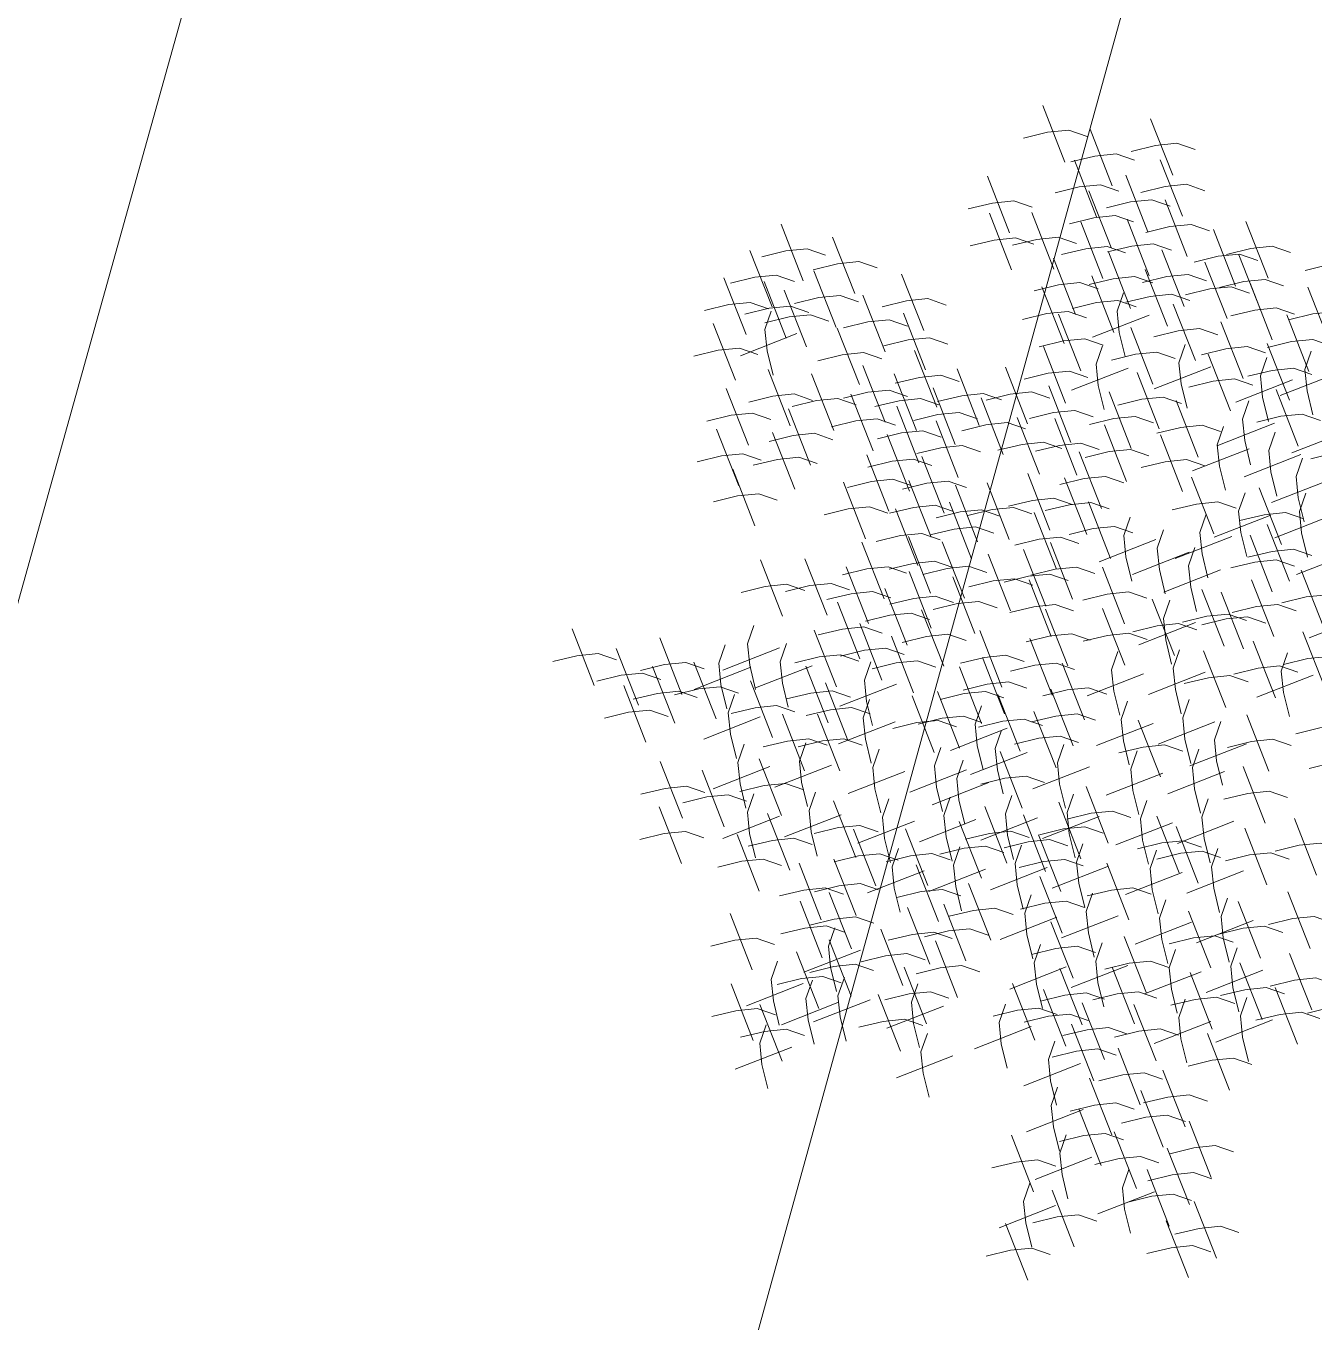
# Model space of a CAD drawing. Header units: millimetres. Extents: x 474016 to 477875, y 2288607 to 2292200.
# Drawn here: x 474486.57 to 474496.41, y 2289372.06 to 2289381.96 of the extents above; entities that cross this region are included whole.
import ezdxf

# ---------------------------------------------------------------- set-up
doc = ezdxf.new("R2010")
doc.units = ezdxf.units.MM
doc.header["$LTSCALE"] = 50
for name, color, linetype, lineweight in [('BANQUETA', 251, 'Continuous', 5), ('EXT', 3, 'Continuous', 5), ('JARDINES', 98, 'Continuous', 13)]:
    doc.layers.add(name, color=color, linetype=linetype, lineweight=lineweight)

# ---------------------------------------------------------------- blocks, each defined once
blk = doc.blocks.new('Plarbol-031')
for points in [[(-1.761525, 1.7539), (-1.539175, 1.6008)], [(-1.75135, 1.585575), (-1.677025, 1.6675), (-1.603975, 1.7285), (-1.52075, 1.750725)], [(-0.81625, 1.57985), (-0.74195, 1.6618), (-0.668875, 1.722775), (-0.585675, 1.745)], [(-1.6243, 1.62685), (-1.401975, 1.47375)], [(-1.614125, 1.458525), (-1.5398, 1.54045), (-1.46675, 1.60145), (-1.38355, 1.623675)], [(-1.15485, 1.61225), (-0.932525, 1.45915)], [(-1.9578, 1.5646), (-1.735475, 1.4115)], [(-1.94765, 1.39625), (-1.873325, 1.4782), (-1.800275, 1.5392), (-1.71705, 1.561425)], [(-1.144675, 1.4439), (-1.07035, 1.52585), (-0.9973, 1.586825), (-0.9141, 1.609075)], [(-2.19095, 1.5341), (-1.9686, 1.381025)], [(-2.180775, 1.365775), (-2.10645, 1.447725), (-2.0334, 1.5087), (-1.950175, 1.530925)], [(-1.255225, 1.50235), (-1.032875, 1.34925)], [(-1.24505, 1.334), (-1.170725, 1.41595), (-1.097675, 1.476925), (-1.01445, 1.499175)], [(-0.764175, 1.525225), (-0.541825, 1.372125)], [(-0.754, 1.356875), (-0.679675, 1.438825), (-0.606625, 1.4998), (-0.5234, 1.52205)], [(-1.7126, 1.48455), (-1.490275, 1.331475)], [(-1.702425, 1.316225), (-1.6281, 1.398175), (-1.55505, 1.45915), (-1.47185, 1.481375)], [(-1.506775, 1.49155), (-1.28445, 1.33845)], [(-1.496625, 1.3232), (-1.4223, 1.40515), (-1.349225, 1.466125), (-1.266025, 1.488375)], [(-1.098325, 1.4725), (-0.875975, 1.3194)], [(-1.08815, 1.30415), (-1.013825, 1.3861), (-0.940775, 1.447075), (-0.85755, 1.469325)], [(-1.93875, 1.41215), (-1.7164, 1.25905)], [(-1.928575, 1.2438), (-1.85425, 1.32575), (-1.7812, 1.386725), (-1.698, 1.408975)], [(-0.9865, 1.395625), (-0.764175, 1.242525)], [(-0.97635, 1.227275), (-0.902025, 1.309225), (-0.828975, 1.370225), (-0.74575, 1.39245)], [(-1.808525, 1.33465), (-1.586175, 1.18155)], [(-1.79835, 1.1663), (-1.724025, 1.24825), (-1.650975, 1.309225), (-1.567775, 1.331475)], [(-1.59825, 1.3251), (-1.375925, 1.172025)], [(-1.205675, 1.361325), (-0.983325, 1.208225)], [(-1.1955, 1.192975), (-1.121175, 1.274925), (-1.048125, 1.3359), (-0.9649, 1.35815)], [(-0.773075, 1.37085), (-0.550725, 1.21775)], [(-0.7629, 1.2025), (-0.688575, 1.28445), (-0.615525, 1.34545), (-0.5323, 1.367675)], [(-1.5881, 1.156775), (-1.513775, 1.238725), (-1.440725, 1.2997), (-1.3575, 1.321925)], [(-1.39435, 1.2997), (-1.172, 1.1466)], [(-1.384175, 1.13135), (-1.30985, 1.2133), (-1.2368, 1.2743), (-1.153575, 1.296525)], [(-0.596475, 1.057675), (-0.443375, 1.28)], [(-0.428125, 1.067825), (-0.510075, 1.14215), (-0.57105, 1.215225), (-0.5933, 1.298425)], [(-0.773075, 1.216475), (-0.550725, 1.0634)], [(-0.7629, 1.04815), (-0.688575, 1.1301), (-0.615525, 1.191075), (-0.5323, 1.2133)], [(-1.761525, 1.2006), (-1.539175, 1.0475)], [(-1.75135, 1.03225), (-1.677025, 1.1142), (-1.603975, 1.1752), (-1.52075, 1.197425)], [(-1.58555, 1.158675), (-1.363225, 1.005575)], [(-1.575375, 0.990325), (-1.50105, 1.072275), (-1.428, 1.133275), (-1.3448, 1.1555)], [(-1.4064, 1.18535), (-1.184075, 1.03225)], [(-1.39625, 1.017025), (-1.321925, 1.09895), (-1.248875, 1.15995), (-1.16565, 1.182175)], [(-0.9973, 1.1809), (-0.774975, 1.027825)], [(-0.98715, 1.012575), (-0.912825, 1.094525), (-0.839775, 1.1555), (-0.75655, 1.177725)], [(-0.574875, 0.93315), (-0.656825, 1.007475), (-0.7178, 1.08055), (-0.740025, 1.16375)], [(-2.21825, 1.13645), (-1.995925, 0.98335)], [(-2.2081, 0.9681), (-2.133775, 1.05005), (-2.060725, 1.111025), (-1.9775, 1.133275)], [(-1.9648, 1.11295), (-1.74245, 0.95985)], [(-1.954625, 0.9446), (-1.8803, 1.02655), (-1.80725, 1.087525), (-1.724025, 1.10975)], [(-1.21775, 1.128175), (-0.9954, 0.9751)], [(-1.207575, 0.95985), (-1.13325, 1.0418), (-1.0602, 1.102775), (-0.976975, 1.125)], [(-0.7432, 0.923), (-0.590125, 1.145325)], [(-0.4116, 0.87535), (-0.258525, 1.0977)], [(-1.263475, 0.81565), (-1.345425, 0.889975), (-1.4064, 0.963025), (-1.42865, 1.046225)], [(-0.62695, 1.06975), (-0.404625, 0.91665)], [(-0.6168, 0.9014), (-0.542475, 0.98335), (-0.469425, 1.044325), (-0.3862, 1.066575)], [(-0.326475, 0.900775), (-0.25215, 0.9827), (-0.179125, 1.0437), (-0.095925, 1.065925)], [(-2.11915, 1.00495), (-1.896825, 0.85185)], [(-2.109, 0.8366), (-2.034675, 0.91855), (-1.961625, 0.979525), (-1.8784, 1.001775)], [(-1.772325, 0.999875), (-1.549975, 0.846775)], [(-1.76215, 0.831525), (-1.687825, 0.913475), (-1.614775, 0.97445), (-1.53155, 0.996675)], [(-1.58745, 1.029725), (-1.365125, 0.876625)], [(-1.5773, 0.861375), (-1.502975, 0.943325), (-1.429925, 1.0043), (-1.3467, 1.02655)], [(-1.431825, 0.805475), (-1.278725, 1.027825)], [(-1.076075, 0.769275), (-0.922975, 0.9916)], [(-0.90775, 0.779425), (-0.989675, 0.85375), (-1.050675, 0.9268), (-1.0729, 1.010025)], [(-0.96365, 1.03035), (-0.7413, 0.87725)], [(-0.953475, 0.862025), (-0.87915, 0.94395), (-0.8061, 1.00495), (-0.722875, 1.027175)], [(-1.315575, 0.93635), (-1.093225, 0.78325)], [(-1.3054, 0.768), (-1.231075, 0.84995), (-1.158025, 0.910925), (-1.0748, 0.93315)], [(-0.701275, 0.719075), (-0.548175, 0.941425)], [(-0.53295, 0.72925), (-0.6149, 0.803575), (-0.675875, 0.876625), (-0.6981, 0.95985)], [(-1.7431, 0.8652), (-1.52075, 0.7121)], [(-0.527225, 0.669525), (-0.374125, 0.891875)], [(-0.358875, 0.6797), (-0.440825, 0.754025), (-0.501825, 0.827075), (-0.52405, 0.9103)], [(-0.36205, 0.642225), (-0.209, 0.86455)], [(-0.19375, 0.652375), (-0.275675, 0.7267), (-0.33665, 0.79975), (-0.358875, 0.882975)], [(-1.732925, 0.69685), (-1.6586, 0.7788), (-1.58555, 0.839775), (-1.502325, 0.862025)], [(-1.6135, 0.8061), (-1.391175, 0.653025)], [(-1.603325, 0.637775), (-1.529025, 0.719725), (-1.45595, 0.7807), (-1.37275, 0.802925)], [(-1.3772, 0.558375), (-1.2241, 0.7807)], [(-1.20885, 0.568525), (-1.2908, 0.64285), (-1.351775, 0.7159), (-1.374, 0.799125)], [(-1.18025, 0.78705), (-0.957925, 0.63395)], [(-1.1701, 0.618725), (-1.095775, 0.70065), (-1.022725, 0.76165), (-0.9395, 0.783875)], [(-0.966825, 0.780075), (-0.744475, 0.626975)], [(-0.95665, 0.611725), (-0.882325, 0.693675), (-0.809275, 0.75465), (-0.72605, 0.7769)], [(-0.73115, 0.5628), (-0.57805, 0.78515)], [(-0.5628, 0.572975), (-0.64475, 0.6473), (-0.705725, 0.72035), (-0.727975, 0.803575)], [(-0.094, 0.53105), (-0.17595, 0.605375), (-0.23695, 0.678425), (-0.25915, 0.76165)], [(-0.262325, 0.520875), (-0.10925, 0.743225)], [(-1.58935, 0.6492), (-1.367025, 0.4961)], [(-1.5792, 0.480875), (-1.504875, 0.5628), (-1.431825, 0.6238), (-1.3486, 0.646025)], [(-1.235525, 0.646025), (-1.0132, 0.492925)], [(-1.225375, 0.4777), (-1.15105, 0.559625), (-1.077975, 0.620625), (-0.994775, 0.64285)], [(-0.444, 0.665725), (-0.2217, 0.512625)], [(-0.43385, 0.497375), (-0.359525, 0.579325), (-0.286475, 0.6403), (-0.203275, 0.66255)], [(-0.091475, 0.439575), (0.061625, 0.6619)], [(-0.938875, 0.6149), (-0.716525, 0.4618)], [(-0.9287, 0.44655), (-0.854375, 0.5285), (-0.781325, 0.5895), (-0.6981, 0.611725)], [(-0.4872, 0.3716), (-0.3341, 0.59395)], [(-0.31885, 0.381775), (-0.4008, 0.4561), (-0.4618, 0.52915), (-0.484025, 0.61235)], [(-2.6369, 0.527875), (-2.41455, 0.374775)], [(-2.626725, 0.359525), (-2.5524, 0.441475), (-2.47935, 0.502475), (-2.396125, 0.5247)], [(-2.290675, 0.56345), (-2.06835, 0.41035)], [(-2.280525, 0.3951), (-2.2062, 0.47705), (-2.133125, 0.538025), (-2.049925, 0.560275)], [(-0.719075, 0.536775), (-0.496725, 0.383675)], [(-0.7089, 0.368425), (-0.634575, 0.450375), (-0.561525, 0.51135), (-0.4783, 0.5336)], [(-0.3233, 0.55075), (-0.101, 0.39765)], [(-0.31315, 0.3824), (-0.23885, 0.46435), (-0.1658, 0.525325), (-0.082575, 0.547575)], [(-1.677025, 0.478325), (-1.4547, 0.325225)], [(-1.66685, 0.309975), (-1.59255, 0.391925), (-1.519475, 0.452925), (-1.436275, 0.47515)], [(-1.47185, 0.5177), (-1.2495, 0.364625)], [(-1.461675, 0.349375), (-1.38735, 0.431325), (-1.3143, 0.4923), (-1.231075, 0.514525)], [(-1.1701, 0.512625), (-0.94775, 0.359525)], [(-1.159925, 0.344275), (-1.0856, 0.426225), (-1.01255, 0.487225), (-0.929325, 0.50945)], [(-0.359525, 0.4688), (-0.1372, 0.3157)], [(-0.34935, 0.30045), (-0.275025, 0.3824), (-0.202, 0.443375), (-0.118775, 0.465625)], [(-0.084475, 0.467525), (0.13785, 0.314425)], [(-0.074325, 0.299175), (0, 0.381125), (0.073075, 0.442125), (0.156275, 0.46435)], [(-2.85795, 0.4472), (-2.635625, 0.2941)], [(-2.8478, 0.27885), (-2.773475, 0.3608), (-2.700425, 0.421775), (-2.6172, 0.444025)], [(-2.187125, 0.4237), (-1.9648, 0.2706)], [(-2.176975, 0.25535), (-2.10265, 0.3373), (-2.0296, 0.398275), (-1.946375, 0.420525)], [(-1.3683, 0.41225), (-1.14595, 0.25915)], [(-1.358125, 0.243925), (-1.2838, 0.325875), (-1.21075, 0.38685), (-1.127525, 0.409075)], [(-0.576775, 0.1969), (-0.423675, 0.41925)], [(-0.408425, 0.207075), (-0.490375, 0.2814), (-0.551375, 0.35445), (-0.5736, 0.437675)], [(0.11245, 0.237575), (0.26555, 0.4599)], [(-2.62165, 0.357), (-2.3993, 0.2039)], [(-2.611475, 0.18865), (-2.53715, 0.2706), (-2.4641, 0.331575), (-2.380875, 0.353825)], [(-2.38025, 0.3894), (-2.1579, 0.2363)], [(-2.370075, 0.22105), (-2.29575, 0.303), (-2.2227, 0.363975), (-2.1395, 0.3862)], [(-1.851075, 0.3519), (-1.62875, 0.198825)], [(-1.840925, 0.183575), (-1.7666, 0.265525), (-1.69355, 0.3265), (-1.610325, 0.348725)], [(-1.1955, 0.35065), (-0.973175, 0.19755)], [(-1.18535, 0.1823), (-1.111025, 0.26425), (-1.037975, 0.325225), (-0.95475, 0.34745)], [(-2.0531, 0.3138), (-1.83075, 0.1607)], [(-2.042925, 0.14545), (-1.9686, 0.2274), (-1.89555, 0.288375), (-1.812325, 0.310625)], [(-1.690375, 0.3049), (-1.468025, 0.1518)], [(-1.6802, 0.13655), (-1.605875, 0.2185), (-1.532825, 0.2795), (-1.4496, 0.301725)], [(-1.508675, 0.322675), (-1.28635, 0.1696)], [(-1.498525, 0.15435), (-1.4242, 0.2363), (-1.35115, 0.297275), (-1.267925, 0.3195)], [(-0.2433, 0.3087), (-0.02095, 0.155625)], [(-0.233125, 0.140375), (-0.1588, 0.222325), (-0.08575, 0.2833), (-0.002525, 0.305525)], [(-2.9075, 0.273125), (-2.685175, 0.12005)], [(-2.89735, 0.1048), (-2.823025, 0.18675), (-2.749975, 0.247725), (-2.66675, 0.26995)], [(-0.680325, 0.00635), (-0.762275, 0.08065), (-0.82325, 0.1537), (-0.845475, 0.236925)], [(-0.6943, 0.0324), (-0.5412, 0.254725)], [(-0.52595, 0.042575), (-0.6079, 0.116875), (-0.668875, 0.189925), (-0.691125, 0.273125)], [(-0.535475, 0.04575), (-0.382375, 0.26805)], [(-0.36715, 0.0559), (-0.4491, 0.1302), (-0.510075, 0.20325), (-0.5323, 0.286475)], [(0.074325, 0.245175), (0.296675, 0.0921)], [(0.0845, 0.07685), (0.158825, 0.1588), (0.231875, 0.219775), (0.3151, 0.242)], [(-2.777925, 0.194375), (-2.555575, 0.0413)], [(-2.76775, 0.02605), (-2.693425, 0.107975), (-2.620375, 0.16895), (-2.53715, 0.1912)], [(-2.682625, 0.21215), (-2.4603, 0.05905)], [(-2.672475, 0.043825), (-2.59815, 0.12575), (-2.525075, 0.18675), (-2.441875, 0.208975)], [(-2.3936, 0.204525), (-2.17125, 0.05145)], [(-2.383425, 0.036225), (-2.3091, 0.118125), (-2.23605, 0.179125), (-2.152825, 0.20135)], [(-2.0696, 0.177225), (-1.847275, 0.02415)], [(-2.05945, 0.0089), (-1.985125, 0.090825), (-1.912075, 0.1518), (-1.82885, 0.17405)], [(-1.892375, 0.22295), (-1.67005, 0.06985)], [(-1.8822, 0.054625), (-1.8079, 0.13655), (-1.734825, 0.19755), (-1.651625, 0.219775)], [(-1.1847, 0.2185), (-0.962375, 0.0654)], [(-1.17455, 0.0502), (-1.100225, 0.1321), (-1.027175, 0.1931), (-0.94395, 0.215325)], [(-1.037325, 0.189925), (-0.815, 0.03685)], [(-1.027175, 0.0216), (-0.95285, 0.103525), (-0.879775, 0.1645), (-0.796575, 0.18675)], [(-0.84865, -0.0038), (-0.695575, 0.2185)], [(-0.324575, 0.188025), (-0.102275, 0.03495)], [(-0.314425, 0.0197), (-0.240125, 0.101625), (-0.16705, 0.1626), (-0.08385, 0.18485)], [(-2.2062, 0.13085), (-1.98385, -0.022225)], [(-2.196025, -0.037475), (-2.1217, 0.044475), (-2.04865, 0.105425), (-1.965425, 0.127675)], [(-1.330825, 0.1429), (-1.108475, -0.01015)], [(-1.32065, -0.0254), (-1.246325, 0.05655), (-1.173275, 0.1175), (-1.09005, 0.139725)], [(-0.402075, 0.1499), (-0.179775, -0.003175)], [(-0.391925, -0.018425), (-0.3176, 0.0635), (-0.24455, 0.1245), (-0.16135, 0.146725)], [(0.235675, -0.100375), (0.15375, -0.02605), (0.09275, 0.047025), (0.070525, 0.1302)], [(-2.934825, 0.107975), (-2.712475, -0.0451)], [(-2.92465, -0.06035), (-2.850325, 0.0216), (-2.777275, 0.08255), (-2.69405, 0.1048)], [(-2.680725, -0.13785), (-2.527625, 0.084475)], [(-2.512375, -0.127675), (-2.594325, -0.05335), (-2.6553, 0.0197), (-2.67755, 0.1029)], [(-1.98005, 0.0654), (-1.7577, -0.08765)], [(-1.969875, -0.1029), (-1.89555, -0.02095), (-1.8225, 0.040025), (-1.739275, 0.062225)], [(-1.799, 0.1086), (-1.57665, -0.044475)], [(-1.788825, -0.0597), (-1.7145, 0.02225), (-1.64145, 0.0832), (-1.558225, 0.105425)], [(-0.084475, 0.086375), (0.13785, -0.0667)], [(-0.074325, -0.08195), (0, 0), (0.073075, 0.060975), (0.156275, 0.0832)], [(0.06735, -0.110525), (0.22045, 0.111775)], [(-1.457225, 0.008275), (-1.2349, -0.144825)], [(-1.447075, -0.160075), (-1.37275, -0.078125), (-1.2997, -0.01715), (-1.216475, 0.005075)], [(-1.210125, 0.015875), (-0.987775, -0.1372)], [(-1.19995, -0.15245), (-1.125625, -0.0705), (-1.052575, -0.009525), (-0.96935, 0.0127)], [(-0.4961, -0.210275), (-0.343, 0.012075)], [(-0.32775, -0.2001), (-0.4097, -0.125775), (-0.470675, -0.052725), (-0.492925, 0.0305)], [(0.30175, -0.148), (0.376075, -0.06605), (0.449125, -0.005075), (0.53235, 0.01715)], [(-2.3739, -0.02795), (-2.15155, -0.18105)], [(-2.363725, -0.196275), (-2.2894, -0.11435), (-2.21635, -0.05335), (-2.133125, -0.031125)], [(-2.17825, -0.00445), (-1.9559, -0.157525)], [(-2.168075, -0.172775), (-2.09375, -0.090825), (-2.0207, -0.02985), (-1.937475, -0.007625)], [(-1.762775, -0.057175), (-1.54045, -0.210275)], [(-1.076075, -0.054625), (-0.85375, -0.207725)], [(-0.82325, -0.0165), (-0.600925, -0.1696)], [(-0.813075, -0.18485), (-0.73875, -0.1029), (-0.6657, -0.041925), (-0.5825, -0.0197)], [(-0.5609, -0.0089), (-0.33855, -0.161975)], [(-0.550725, -0.177225), (-0.4764, -0.095275), (-0.40335, -0.0343), (-0.320125, -0.012075)], [(-2.8605, -0.087025), (-2.63815, -0.240125)], [(-2.850325, -0.255375), (-2.776, -0.173425), (-2.70295, -0.112425), (-2.619725, -0.0902)], [(-1.944475, -0.062875), (-1.722125, -0.215975)], [(-1.9343, -0.231225), (-1.859975, -0.149275), (-1.786925, -0.0883), (-1.7037, -0.06605)], [(-1.752625, -0.2255), (-1.6783, -0.14355), (-1.60525, -0.082575), (-1.522025, -0.06035)], [(-1.567775, -0.0794), (-1.345425, -0.2325)], [(-1.5576, -0.24775), (-1.483275, -0.1658), (-1.410225, -0.1048), (-1.327, -0.082575)], [(-1.065925, -0.222975), (-0.9916, -0.141025), (-0.91855, -0.080025), (-0.835325, -0.0578)], [(-0.2433, -0.072425), (-0.02095, -0.2255)], [(-0.233125, -0.24075), (-0.1588, -0.1588), (-0.08575, -0.097825), (-0.002525, -0.0756)], [(0.4377, -0.2414), (0.512025, -0.15945), (0.585075, -0.09845), (0.6683, -0.076225)], [(-2.544775, -0.119425), (-2.32245, -0.272525)], [(-2.534625, -0.287775), (-2.4603, -0.205825), (-2.387225, -0.144825), (-2.304025, -0.1226)], [(-1.547425, -0.157525), (-1.3251, -0.310625)], [(-1.537275, -0.325875), (-1.46295, -0.243925), (-1.3899, -0.18295), (-1.306675, -0.160725)], [(-1.1574, -0.14675), (-0.93505, -0.299825)], [(-1.147225, -0.315075), (-1.0729, -0.233125), (-0.99985, -0.17215), (-0.916625, -0.149925)], [(-0.7197, -0.1677), (-0.497375, -0.3208)], [(-0.70955, -0.33605), (-0.635225, -0.2541), (-0.56215, -0.1931), (-0.47895, -0.170875)], [(-0.337275, -0.369075), (-0.184225, -0.14675)], [(-0.168975, -0.3589), (-0.2509, -0.284575), (-0.311875, -0.211525), (-0.3341, -0.128325)], [(-2.372, -0.21345), (-2.14965, -0.366525)], [(-2.361825, -0.381775), (-2.2875, -0.299825), (-2.21445, -0.23885), (-2.131225, -0.216625)], [(-1.969875, -0.188025), (-1.74755, -0.341125)], [(-1.9597, -0.356375), (-1.8854, -0.274425), (-1.812325, -0.21345), (-1.729125, -0.1912)], [(-1.750075, -0.1785), (-1.52775, -0.3316)], [(-1.739925, -0.34685), (-1.6656, -0.2649), (-1.59255, -0.2039), (-1.509325, -0.181675)], [(0.074325, -0.199475), (0.296675, -0.35255)], [(0.0845, -0.3678), (0.158825, -0.28585), (0.231875, -0.224875), (0.3151, -0.20265)], [(-1.27555, -0.25155), (-1.0532, -0.40465)], [(-1.265375, -0.4199), (-1.19105, -0.33795), (-1.118, -0.276975), (-1.0348, -0.254725)], [(-1.061475, -0.2452), (-0.839125, -0.3983)], [(-1.0513, -0.41355), (-0.976975, -0.3316), (-0.903925, -0.2706), (-0.8207, -0.248375)], [(-0.391275, -0.517725), (-0.473225, -0.4434), (-0.5342, -0.37035), (-0.55645, -0.287125)], [(-0.01015, -0.517725), (-0.0921, -0.4434), (-0.153075, -0.37035), (-0.175325, -0.287125)], [(-2.650875, -0.293475), (-2.428525, -0.446575)], [(-2.6407, -0.461825), (-2.566375, -0.379875), (-2.493325, -0.3189), (-2.4101, -0.29665)], [(-2.370725, -0.3405), (-2.148375, -0.493575)], [(-2.36055, -0.508825), (-2.286225, -0.426875), (-2.213175, -0.3659), (-2.12995, -0.343675)], [(-1.729125, -0.315075), (-1.506775, -0.468175)], [(-1.71895, -0.483425), (-1.644625, -0.401475), (-1.571575, -0.3405), (-1.48835, -0.31825)], [(-1.47565, -0.32015), (-1.253325, -0.47325)], [(-1.4655, -0.4885), (-1.391175, -0.40655), (-1.3181, -0.345575), (-1.2349, -0.323325)], [(-0.928075, -0.311275), (-0.705725, -0.464375)], [(-0.9179, -0.4796), (-0.843575, -0.39765), (-0.770525, -0.336675), (-0.6873, -0.31445)], [(-0.559625, -0.5279), (-0.406525, -0.30555)], [(-0.1785, -0.5279), (-0.0254, -0.30555)], [(-0.007625, -0.52915), (0.145475, -0.306825)], [(0.160725, -0.519), (0.078775, -0.444675), (0.0178, -0.371625), (-0.00445, -0.2884)], [(-1.987025, -0.34685), (-1.7647, -0.499925)], [(-1.976875, -0.515175), (-1.90255, -0.433225), (-1.829475, -0.37225), (-1.746275, -0.350025)], [(-1.612875, -0.3856), (-1.390525, -0.538675)], [(-1.6027, -0.553925), (-1.528375, -0.471975), (-1.455325, -0.411), (-1.3721, -0.388775)], [(0.18995, -0.399575), (0.412275, -0.552675)], [(0.200125, -0.5679), (0.274425, -0.48595), (0.3475, -0.424975), (0.4307, -0.40275)], [(-1.349875, -0.4237), (-1.127525, -0.5768)], [(-1.3397, -0.59205), (-1.265375, -0.5101), (-1.192325, -0.449125), (-1.109125, -0.426875)], [(-0.912825, -0.458), (-0.690475, -0.6111)], [(-0.2325, -0.676525), (-0.314425, -0.6022), (-0.3754, -0.52915), (-0.397625, -0.44595)], [(0.14865, -0.676525), (0.0667, -0.6022), (0.005725, -0.52915), (-0.0165, -0.44595)], [(-2.585425, -0.46755), (-2.3631, -0.620625)], [(-2.575275, -0.635875), (-2.50095, -0.553925), (-2.4279, -0.49295), (-2.344675, -0.470725)], [(-1.5233, -0.51265), (-1.30095, -0.665725)], [(-1.513125, -0.680975), (-1.4388, -0.599025), (-1.36575, -0.53805), (-1.282525, -0.515825)], [(-0.90265, -0.62635), (-0.828325, -0.5444), (-0.755275, -0.483425), (-0.67205, -0.461175)], [(-0.7324, -0.4688), (-0.510075, -0.6219)], [(-0.72225, -0.63715), (-0.647925, -0.5552), (-0.574875, -0.494225), (-0.49165, -0.471975)], [(-0.4008, -0.6867), (-0.247725, -0.464375)], [(-0.3106, -0.489775), (-0.0883, -0.642875)], [(-0.30045, -0.658125), (-0.22615, -0.576175), (-0.153075, -0.515175), (-0.069875, -0.49295)], [(-0.019675, -0.6867), (0.1334, -0.464375)], [(0.507575, -0.4631), (0.7299, -0.6162)], [(0.51775, -0.631425), (0.59205, -0.549475), (0.665125, -0.4885), (0.748325, -0.466275)], [(-2.426625, -0.57425), (-2.204275, -0.72735)], [(-1.769775, -0.521525), (-1.547425, -0.674625)], [(-1.7596, -0.689875), (-1.685275, -0.607925), (-1.612225, -0.54695), (-1.529025, -0.5247)], [(-1.116725, -0.553925), (-0.8944, -0.707025)], [(-1.106575, -0.722275), (-1.03225, -0.640325), (-0.9592, -0.57935), (-0.875975, -0.5571)], [(-2.41645, -0.7426), (-2.342125, -0.66065), (-2.269075, -0.599675), (-2.18585, -0.577425)], [(-1.3829, -0.6219), (-1.160575, -0.775)], [(-1.37275, -0.79025), (-1.298425, -0.7083), (-1.225375, -0.647325), (-1.14215, -0.625075)], [(-0.7089, -0.592675), (-0.486575, -0.745775)], [(-0.69875, -0.761025), (-0.624425, -0.679075), (-0.551375, -0.6181), (-0.46815, -0.59585)], [(-0.242025, -0.845525), (-0.088925, -0.623175)], [(-0.073675, -0.83535), (-0.155625, -0.761025), (-0.2166, -0.687975), (-0.23885, -0.60475)], [(0.139125, -0.845525), (0.292225, -0.623175)], [(0.307475, -0.83535), (0.225525, -0.761025), (0.16455, -0.687975), (0.1423, -0.60475)], [(0.34875, -0.6219), (0.5711, -0.775)], [(0.358925, -0.79025), (0.43325, -0.7083), (0.5063, -0.647325), (0.589525, -0.625075)], [(-1.76595, -0.65175), (-1.543625, -0.80485)], [(-1.7558, -0.8201), (-1.681475, -0.73815), (-1.608425, -0.677175), (-1.5252, -0.65495)], [(-1.5703, -0.63525), (-1.347975, -0.78835)], [(-1.56015, -0.803575), (-1.485825, -0.72165), (-1.41275, -0.66065), (-1.32955, -0.638425)], [(-1.0405, -0.64605), (-0.818175, -0.79915)], [(-1.03035, -0.814375), (-0.956025, -0.73245), (-0.882975, -0.67145), (-0.79975, -0.649225)], [(-1.938125, -0.724175), (-1.715775, -0.877275)], [(-1.92795, -0.892525), (-1.853625, -0.810575), (-1.780575, -0.7496), (-1.69735, -0.72735)], [(-1.1015, -0.737525), (-0.87915, -0.890625)], [(-1.091325, -0.90585), (-1.017, -0.823925), (-0.94395, -0.762925), (-0.860725, -0.7407)], [(-0.890575, -0.743875), (-0.66825, -0.896975)], [(-0.880425, -0.912225), (-0.8061, -0.830275), (-0.73305, -0.769275), (-0.649825, -0.74705)], [(-0.716525, -0.71655), (-0.4942, -0.86965)], [(-0.706375, -0.8849), (-0.63205, -0.80295), (-0.558975, -0.741975), (-0.475775, -0.719725)], [(-1.71005, -0.803575), (-1.487725, -0.956675)], [(-1.428, -0.79405), (-1.205675, -0.94715)], [(-1.41785, -0.9624), (-1.343525, -0.88045), (-1.270475, -0.819475), (-1.18725, -0.797225)], [(-0.52785, -1.004325), (-0.374775, -0.782)], [(-0.359525, -0.99415), (-0.441475, -0.919825), (-0.50245, -0.846775), (-0.524675, -0.763575)], [(-0.0832, -1.004325), (0.069875, -0.782)], [(0.085125, -0.99415), (0.003175, -0.919825), (-0.0578, -0.846775), (-0.080025, -0.763575)], [(-0.0038, -0.7966), (0.218525, -0.9497)], [(0.00635, -0.96495), (0.080675, -0.883), (0.15375, -0.822), (0.23695, -0.799775)], [(0.092125, -0.786425), (0.31445, -0.939525)], [(0.102275, -0.954775), (0.1766, -0.872825), (0.24965, -0.81185), (0.332875, -0.7896)], [(0.29795, -1.004325), (0.451025, -0.782)], [(0.466275, -0.99415), (0.384325, -0.919825), (0.32335, -0.846775), (0.301125, -0.763575)], [(0.666375, -0.74895), (0.888725, -0.90205)], [(0.67655, -0.9173), (0.750875, -0.83535), (0.823925, -0.774375), (0.90715, -0.752125)], [(-2.099475, -0.838525), (-1.877125, -0.991625)], [(-2.0893, -1.006875), (-2.014975, -0.924925), (-1.941925, -0.863925), (-1.8587, -0.8417)], [(-1.6999, -0.971925), (-1.625575, -0.889975), (-1.552525, -0.829), (-1.4693, -0.806775)], [(-1.575375, -0.82645), (-1.35305, -0.97955)], [(-1.565225, -0.9948), (-1.4909, -0.91285), (-1.41785, -0.851875), (-1.334625, -0.829625)], [(-0.92615, -1.067225), (-0.773075, -0.844875)], [(-0.757825, -1.05705), (-0.839775, -0.982725), (-0.90075, -0.909675), (-0.922975, -0.82645)], [(-0.337925, -0.862675), (-0.1156, -1.01575)], [(-1.121175, -0.883), (-0.89885, -1.0361)], [(-1.111025, -1.051325), (-1.0367, -0.969375), (-0.96365, -0.9084), (-0.880425, -0.886175)], [(-0.792125, -1.1066), (-0.639025, -0.884275)], [(-0.623775, -1.096425), (-0.705725, -1.0221), (-0.766725, -0.94905), (-0.78895, -0.86585)], [(-0.32775, -1.031), (-0.253425, -0.94905), (-0.1804, -0.888075), (-0.097175, -0.86585)], [(0.507575, -0.907775), (0.7299, -1.060875)], [(0.51775, -1.0761), (0.59205, -0.99415), (0.665125, -0.933175), (0.748325, -0.91095)], [(-1.726575, -0.963675), (-1.50425, -1.116775)], [(-1.7164, -1.132), (-1.642075, -1.050075), (-1.569025, -0.989075), (-1.485825, -0.96685)], [(-1.44325, -1.1803), (-1.29015, -0.95795)], [(-1.274925, -1.170125), (-1.35685, -1.0958), (-1.41785, -1.02275), (-1.440075, -0.939525)], [(-1.203125, -0.9624), (-0.9808, -1.1155)], [(-1.192975, -1.13075), (-1.11865, -1.0488), (-1.0456, -0.9878), (-0.962375, -0.965575)], [(-0.7413, -0.9478), (-0.518975, -1.100875)], [(-0.73115, -1.116125), (-0.656825, -1.034175), (-0.58375, -0.9732), (-0.50055, -0.950975)], [(-0.36905, -1.16315), (-0.215975, -0.9408)], [(-0.200725, -1.152975), (-0.28265, -1.07865), (-0.343625, -1.0056), (-0.365875, -0.922375)], [(0.0756, -1.16315), (0.2287, -0.9408)], [(0.24395, -1.152975), (0.162, -1.07865), (0.101025, -1.0056), (0.078775, -0.922375)], [(0.45675, -1.16315), (0.60985, -0.9408)], [(0.6251, -1.152975), (0.54315, -1.07865), (0.482175, -1.0056), (0.459925, -0.922375)], [(0.8252, -0.9713), (1.047525, -1.1244)], [(0.835375, -1.139625), (0.909675, -1.057675), (0.98275, -0.9967), (1.06595, -0.974475)], [(-0.39955, -0.989075), (-0.177225, -1.142175)], [(-0.389375, -1.157425), (-0.31505, -1.075475), (-0.242025, -1.0145), (-0.1588, -0.99225)], [(1.039275, -1.146625), (1.1136, -1.064675), (1.18665, -1.0037), (1.269875, -0.98145)], [(-1.630025, -1.311775), (-1.711975, -1.23745), (-1.77295, -1.1644), (-1.795175, -1.0812)], [(-1.18535, -1.311775), (-1.2673, -1.23745), (-1.328275, -1.1644), (-1.3505, -1.0812)], [(-0.8042, -1.311775), (-0.88615, -1.23745), (-0.947125, -1.1644), (-0.96935, -1.0812)], [(-0.858825, -1.31305), (-0.705725, -1.090725)], [(-0.690475, -1.3029), (-0.772425, -1.228575), (-0.833425, -1.155525), (-0.85565, -1.0723)], [(-0.42305, -1.311775), (-0.505, -1.23745), (-0.565975, -1.1644), (-0.5882, -1.0812)], [(-0.041925, -1.311775), (-0.123875, -1.23745), (-0.18485, -1.1644), (-0.207075, -1.0812)], [(0.40275, -1.311775), (0.3208, -1.23745), (0.259825, -1.1644), (0.2376, -1.0812)], [(0.34875, -1.066575), (0.5711, -1.219675)], [(0.358925, -1.234925), (0.43325, -1.152975), (0.5063, -1.092), (0.589525, -1.06975)], [(0.7839, -1.311775), (0.70195, -1.23745), (0.640975, -1.1644), (0.61875, -1.0812)], [(-1.9629, -1.337825), (-1.8098, -1.1155)], [(-1.79455, -1.327675), (-1.8765, -1.25335), (-1.937475, -1.1803), (-1.9597, -1.097075)], [(-1.79835, -1.32195), (-1.645275, -1.099625)], [(-1.66685, -1.1174), (-1.444525, -1.2705)], [(-1.6567, -1.28575), (-1.582375, -1.2038), (-1.509325, -1.1428), (-1.4261, -1.120575)], [(-1.5538, -1.1301), (-1.33145, -1.2832)], [(-1.543625, -1.29845), (-1.4693, -1.2165), (-1.39625, -1.155525), (-1.313025, -1.133275)], [(-1.353675, -1.32195), (-1.2006, -1.099625)], [(-0.972525, -1.32195), (-0.81945, -1.099625)], [(-0.591375, -1.32195), (-0.4383, -1.099625)], [(-0.497375, -1.12375), (-0.275025, -1.27685)], [(-0.4872, -1.2921), (-0.412875, -1.21015), (-0.339825, -1.14915), (-0.2566, -1.126925)], [(-0.21025, -1.32195), (-0.057175, -1.099625)], [(-0.07115, -1.094525), (0.1512, -1.247625)], [(-0.060975, -1.262875), (0.01335, -1.180925), (0.0864, -1.11995), (0.169625, -1.0977)], [(0.234425, -1.32195), (0.3875, -1.099625)], [(0.615575, -1.32195), (0.76865, -1.099625)], [(0.666375, -1.1301), (0.888725, -1.2832)], [(0.67655, -1.29845), (0.750875, -1.2165), (0.823925, -1.155525), (0.90715, -1.133275)], [(0.8576, -1.13265), (1.079925, -1.28575)], [(0.86775, -1.300975), (0.942075, -1.21905), (1.01515, -1.15805), (1.09835, -1.135825)], [(-0.660625, -1.189175), (-0.4383, -1.342275)], [(-0.65045, -1.357525), (-0.57615, -1.275575), (-0.503075, -1.2146), (-0.419875, -1.19235)], [(-0.39255, -1.159325), (-0.17025, -1.312425)], [(-0.382375, -1.327675), (-0.30805, -1.245725), (-0.235025, -1.184725), (-0.151825, -1.1625)], [(-2.0207, -1.480775), (-1.8676, -1.258425)], [(-1.85235, -1.4706), (-1.9343, -1.396275), (-1.995275, -1.323225), (-2.017525, -1.24)], [(-1.504875, -1.264775), (-1.282525, -1.417875)], [(-1.194875, -1.480775), (-1.041775, -1.258425)], [(-1.026525, -1.4706), (-1.108475, -1.396275), (-1.16945, -1.323225), (-1.1917, -1.24)], [(-0.813725, -1.480775), (-0.660625, -1.258425)], [(-0.645375, -1.4706), (-0.727325, -1.396275), (-0.7883, -1.323225), (-0.81055, -1.24)], [(-0.432575, -1.480775), (-0.279475, -1.258425)], [(-0.264225, -1.4706), (-0.346175, -1.396275), (-0.40715, -1.323225), (-0.4294, -1.24)], [(-0.05145, -1.480775), (0.10165, -1.258425)], [(0.1169, -1.4706), (0.03495, -1.396275), (-0.026025, -1.323225), (-0.048275, -1.24)], [(0.393225, -1.480775), (0.546325, -1.258425)], [(0.561575, -1.4706), (0.479625, -1.396275), (0.41865, -1.323225), (0.3964, -1.24)], [(0.774375, -1.480775), (0.927475, -1.258425)], [(0.942725, -1.4706), (0.860775, -1.396275), (0.7998, -1.323225), (0.77755, -1.24)], [(-1.834575, -1.30925), (-1.612225, -1.46235)], [(-1.8244, -1.477575), (-1.750075, -1.39565), (-1.677025, -1.33465), (-1.5938, -1.312425)], [(-1.4947, -1.433125), (-1.420375, -1.351175), (-1.347325, -1.2902), (-1.264125, -1.26795)], [(-0.717175, -1.3067), (-0.494825, -1.4598)], [(-0.707, -1.47505), (-0.632675, -1.3931), (-0.559625, -1.332125), (-0.4764, -1.309875)], [(-0.283925, -1.3086), (-0.0616, -1.4617)], [(-0.27375, -1.47695), (-0.19945, -1.395), (-0.1264, -1.334025), (-0.0432, -1.311775)], [(0.17535, -1.32005), (0.397675, -1.47315)], [(0.1855, -1.488375), (0.259825, -1.40645), (0.332875, -1.34545), (0.4161, -1.323225)], [(0.507575, -1.288925), (0.7299, -1.442025)], [(0.51775, -1.45725), (0.59205, -1.3753), (0.665125, -1.314325), (0.748325, -1.2921)], [(-2.275425, -1.37595), (-2.0531, -1.52905)], [(-2.265275, -1.5443), (-2.19095, -1.46235), (-2.1179, -1.40135), (-2.034675, -1.379125)], [(-2.0893, -1.381025), (-1.866975, -1.534125)], [(-1.633825, -1.35245), (-1.4115, -1.50555)], [(-1.623675, -1.520775), (-1.54935, -1.438825), (-1.476275, -1.37785), (-1.393075, -1.355625)], [(-2.07915, -1.549375), (-2.004825, -1.467425), (-1.93175, -1.40645), (-1.84855, -1.3842)], [(-1.861875, -1.639575), (-1.7088, -1.41725)], [(-1.69355, -1.6294), (-1.7755, -1.555075), (-1.836475, -1.482025), (-1.8587, -1.398825)], [(-1.480725, -1.639575), (-1.32765, -1.41725)], [(-1.3124, -1.6294), (-1.39435, -1.555075), (-1.455325, -1.482025), (-1.47755, -1.398825)], [(-1.03605, -1.639575), (-0.882975, -1.41725)], [(-0.867725, -1.6294), (-0.949675, -1.555075), (-1.01065, -1.482025), (-1.032875, -1.398825)], [(-0.6549, -1.639575), (-0.501825, -1.41725)], [(-0.486575, -1.6294), (-0.568525, -1.555075), (-0.6295, -1.482025), (-0.651725, -1.398825)], [(-0.27375, -1.639575), (-0.1207, -1.41725)], [(-0.10545, -1.6294), (-0.1874, -1.555075), (-0.24835, -1.482025), (-0.270575, -1.398825)], [(0.107375, -1.639575), (0.26045, -1.41725)], [(0.2757, -1.6294), (0.19375, -1.555075), (0.132775, -1.482025), (0.11055, -1.398825)], [(0.55205, -1.639575), (0.705125, -1.41725)], [(0.720375, -1.6294), (0.638425, -1.555075), (0.57745, -1.482025), (0.555225, -1.398825)], [(-0.895675, -1.46805), (-0.673325, -1.62115)], [(-0.8855, -1.6364), (-0.811175, -1.55445), (-0.738125, -1.493475), (-0.6549, -1.471225)], [(-0.13085, -1.447725), (0.091475, -1.600825)], [(-0.1207, -1.616075), (-0.046375, -1.534125), (0.0267, -1.47315), (0.1099, -1.4509)], [(0.207725, -1.46235), (0.430075, -1.615425)], [(0.2179, -1.630675), (0.292225, -1.548725), (0.365275, -1.48775), (0.4485, -1.465525)], [(0.7223, -1.469975), (0.944625, -1.62305)], [(0.73245, -1.6383), (0.806775, -1.55635), (0.879825, -1.495375), (0.96305, -1.47315)], [(-2.408825, -1.523325), (-2.1865, -1.676425)], [(-2.398675, -1.691675), (-2.32435, -1.609725), (-2.2513, -1.548725), (-2.168075, -1.5265)], [(-2.2297, -1.499825), (-2.00735, -1.652925)], [(-2.219525, -1.66815), (-2.1452, -1.586225), (-2.07215, -1.525225), (-1.988925, -1.503)], [(-1.23045, -1.54365), (-1.0081, -1.69675)], [(-1.220275, -1.712), (-1.14595, -1.63005), (-1.0729, -1.569075), (-0.989675, -1.546825)], [(-0.5285, -1.512525), (-0.30615, -1.665625)], [(-0.518325, -1.680875), (-0.444, -1.598925), (-0.37095, -1.537925), (-0.287725, -1.5157)], [(0.3799, -1.54555), (0.602225, -1.69865)], [(0.39005, -1.7139), (0.464375, -1.63195), (0.537425, -1.570975), (0.62065, -1.548725)], [(-2.619725, -1.56145), (-2.3974, -1.714525)], [(-2.609575, -1.729775), (-2.53525, -1.647825), (-2.4622, -1.58685), (-2.378975, -1.564625)], [(-1.703075, -1.7984), (-1.549975, -1.57605)], [(-1.534725, -1.788225), (-1.616675, -1.7139), (-1.67765, -1.64085), (-1.6999, -1.557625)], [(-1.608425, -1.57415), (-1.386075, -1.72725)], [(-1.59825, -1.742475), (-1.523925, -1.66055), (-1.450875, -1.59955), (-1.36765, -1.577325)], [(-1.321925, -1.7984), (-1.168825, -1.57605)], [(-1.153575, -1.788225), (-1.235525, -1.7139), (-1.2965, -1.64085), (-1.31875, -1.557625)], [(-1.086875, -1.598275), (-0.86455, -1.751375)], [(-1.076725, -1.766625), (-1.0024, -1.684675), (-0.929325, -1.6237), (-0.846125, -1.60145)], [(-0.87725, -1.7984), (-0.72415, -1.57605)], [(-0.7089, -1.788225), (-0.79085, -1.7139), (-0.851825, -1.64085), (-0.874075, -1.557625)], [(-0.767975, -1.5735), (-0.54565, -1.7266)], [(-0.757825, -1.74185), (-0.6835, -1.6599), (-0.61045, -1.598925), (-0.527225, -1.576675)], [(-0.114975, -1.7984), (0.038125, -1.57605)], [(0.053375, -1.788225), (-0.028575, -1.7139), (-0.08955, -1.64085), (-0.1118, -1.557625)], [(0.018425, -1.597025), (0.240775, -1.7501)], [(0.0286, -1.76535), (0.102925, -1.6834), (0.175975, -1.622425), (0.2592, -1.6002)], [(-2.2894, -1.64085), (-2.067075, -1.79395)], [(-2.27925, -1.809175), (-2.204925, -1.72725), (-2.131875, -1.66625), (-2.04865, -1.644025)], [(-0.568525, -1.64975), (-0.346175, -1.802825)], [(-0.55835, -1.818075), (-0.484025, -1.736125), (-0.410975, -1.67515), (-0.32775, -1.652925)], [(0.186125, -1.6688), (0.408475, -1.8219)], [(-1.375925, -1.947025), (-1.457875, -1.8727), (-1.51885, -1.79965), (-1.541075, -1.71645)], [(0.0108, -1.7158), (0.23315, -1.8689)], [(0.020975, -1.88415), (0.0953, -1.8022), (0.16835, -1.741225), (0.251575, -1.718975)], [(0.1963, -1.83715), (0.270625, -1.7552), (0.343675, -1.6942), (0.4269, -1.671975)], [(0.6505, -1.7158), (0.87285, -1.8689)], [(0.660675, -1.88415), (0.735, -1.8022), (0.80805, -1.741225), (0.891275, -1.718975)], [(-1.790725, -1.757725), (-1.5684, -1.910825)], [(-1.780575, -1.926075), (-1.70625, -1.844125), (-1.6332, -1.78315), (-1.549975, -1.7609)], [(-1.54425, -1.9572), (-1.391175, -1.734875)], [(-1.44135, -1.75455), (-1.219, -1.90765)], [(-1.431175, -1.9229), (-1.35685, -1.84095), (-1.2838, -1.779975), (-1.2006, -1.757725)], [(-1.084975, -1.7571), (-0.862625, -1.9102)], [(-1.0748, -1.92545), (-1.000475, -1.8435), (-0.927425, -1.7825), (-0.844225, -1.760275)], [(-0.693025, -1.75265), (-0.470675, -1.90575)], [(-0.68285, -1.921), (-0.608525, -1.83905), (-0.535475, -1.77805), (-0.452275, -1.755825)], [(-0.11815, -1.770425), (0.1042, -1.923525)], [(-0.107975, -1.938775), (-0.03365, -1.856825), (0.0394, -1.79585), (0.1226, -1.773625)], [(0.200125, -1.77425), (0.42245, -1.92735)], [(0.210275, -1.9426), (0.2846, -1.86065), (0.35765, -1.79965), (0.440875, -1.777425)], [(0.4307, -1.7463), (0.65305, -1.8994)], [(0.440875, -1.91465), (0.5152, -1.8327), (0.58825, -1.7717), (0.671475, -1.749475)], [(-1.965425, -1.83015), (-1.7431, -1.98325)], [(-1.955275, -1.9985), (-1.88095, -1.91655), (-1.8079, -1.85555), (-1.724675, -1.833325)], [(-0.507525, -1.806), (-0.2852, -1.9591)], [(-0.497375, -1.97435), (-0.42305, -1.8924), (-0.35, -1.831425), (-0.266775, -1.809175)], [(0.87285, -1.837775), (1.095175, -1.990875)], [(0.883, -2.006125), (0.957325, -1.924175), (1.030375, -1.863175), (1.1136, -1.84095)], [(-1.2025, -1.859375), (-0.98015, -2.012475)], [(-1.192325, -2.027725), (-1.118, -1.945775), (-1.04495, -1.884775), (-0.961725, -1.86255)], [(-1.0189, -1.891125), (-0.796575, -2.044225)], [(-1.00875, -2.059475), (-0.934425, -1.977525), (-0.861375, -1.91655), (-0.77815, -1.8943)], [(-0.73875, -1.898125), (-0.516425, -2.051225)], [(-0.095925, -2.105225), (0.057175, -1.882875)], [(0.072425, -2.09505), (-0.009525, -2.020725), (-0.0705, -1.947675), (-0.09275, -1.86445)], [(0.17725, -2.11855), (0.33035, -1.896225)], [(0.345575, -2.1084), (0.26365, -2.034075), (0.20265, -1.961), (0.180425, -1.8778)], [(0.620025, -1.84475), (0.84235, -1.99785)], [(0.630175, -2.0131), (0.7045, -1.93115), (0.77755, -1.870175), (0.860775, -1.847925)], [(-1.5017, -1.90765), (-1.27935, -2.06075)], [(-1.491525, -2.076), (-1.4172, -1.99405), (-1.34415, -1.93305), (-1.260925, -1.910825)], [(-0.7286, -2.066475), (-0.654275, -1.984525), (-0.581225, -1.923525), (-0.498, -1.9013)], [(0.40085, -1.927975), (0.6232, -2.081075)], [(0.411025, -2.096325), (0.48535, -2.014375), (0.5584, -1.9534), (0.6416, -1.93115)], [(-1.8568, -1.999125), (-1.634475, -2.152225)], [(-1.84665, -2.167475), (-1.772325, -2.085525), (-1.69925, -2.024525), (-1.61605, -2.0023)], [(-1.104025, -1.996575), (-0.8817, -2.149675)], [(-1.093875, -2.164925), (-1.01955, -2.082975), (-0.9465, -2.022), (-0.863275, -1.99975)], [(-0.74575, -2.237975), (-0.8277, -2.16365), (-0.888675, -2.0906), (-0.910925, -2.007375)], [(-0.557075, -1.980075), (-0.33475, -2.133175)], [(-0.546925, -2.1484), (-0.4726, -2.066475), (-0.39955, -2.005475), (-0.316325, -1.98325)], [(-0.301075, -2.237975), (-0.383025, -2.16365), (-0.444, -2.0906), (-0.46625, -2.007375)], [(0.8595, -1.9915), (1.08185, -2.1446)], [(0.869675, -2.15985), (0.944, -2.0779), (1.01705, -2.016925), (1.10025, -1.994675)], [(-0.9141, -2.24815), (-0.761, -2.0258)], [(-0.902025, -2.065825), (-0.679675, -2.218925)], [(-0.89185, -2.234175), (-0.817525, -2.152225), (-0.744475, -2.09125), (-0.66125, -2.069)], [(-0.469425, -2.24815), (-0.316325, -2.0258)], [(0.3024, -2.281175), (0.455475, -2.05885)], [(0.470725, -2.271025), (0.388775, -2.1967), (0.3278, -2.123625), (0.305575, -2.040425)], [(0.4377, -2.066475), (0.660025, -2.21955)], [(0.44785, -2.2348), (0.522175, -2.15285), (0.59525, -2.091875), (0.67845, -2.06965)], [(0.62445, -2.063275), (0.8468, -2.216375)], [(0.634625, -2.231625), (0.70895, -2.149675), (0.782, -2.0887), (0.865225, -2.066475)], [(0.839175, -2.12045), (1.0615, -2.27355)], [(0.84935, -2.2888), (0.92365, -2.20685), (0.996725, -2.145875), (1.079925, -2.123625)], [(1.09265, -2.1211), (1.314975, -2.2742)], [(1.1028, -2.289425), (1.177125, -2.2075), (1.250175, -2.1465), (1.3334, -2.124275)], [(-0.755275, -2.40695), (-0.602175, -2.184625)], [(-0.586925, -2.3968), (-0.668875, -2.322475), (-0.729875, -2.249425), (-0.7521, -2.1662)], [(-0.5844, -2.145225), (-0.36205, -2.298325)], [(-0.574225, -2.313575), (-0.4999, -2.231625), (-0.42685, -2.17065), (-0.343625, -2.1484)], [(-0.3106, -2.40695), (-0.157525, -2.184625)], [(-0.142275, -2.3968), (-0.224225, -2.322475), (-0.2852, -2.249425), (-0.307425, -2.1662)], [(0.768025, -2.406325), (0.921125, -2.183975)], [(0.936375, -2.39615), (0.854425, -2.321825), (0.793425, -2.248775), (0.7712, -2.16555)], [(-1.33145, -2.2151), (-1.109125, -2.3682)], [(-1.321275, -2.38345), (-1.24695, -2.3015), (-1.1739, -2.240525), (-1.0907, -2.2183)], [(-0.99095, -2.190975), (-0.768625, -2.344075)], [(-0.9808, -2.359325), (-0.906475, -2.277375), (-0.833425, -2.216375), (-0.7502, -2.19415)], [(0.4523, -2.4349), (0.6054, -2.212575)], [(0.62065, -2.42475), (0.5387, -2.350425), (0.477725, -2.277375), (0.455475, -2.19415)], [(-1.04115, -2.513675), (-0.88805, -2.29135)], [(-0.8728, -2.503525), (-0.95475, -2.4292), (-1.015725, -2.356125), (-1.037975, -2.272925)], [(-0.8658, -2.497175), (-0.712725, -2.274825)], [(-0.697475, -2.487), (-0.779425, -2.412675), (-0.8404, -2.339625), (-0.862625, -2.2564)], [(1.037375, -2.262125), (1.2597, -2.415225)], [(1.047525, -2.43045), (1.12185, -2.348525), (1.194925, -2.287525), (1.278125, -2.2653)], [(0.25475, -2.332), (0.477075, -2.4851)], [(0.2649, -2.50035), (0.339225, -2.4184), (0.412275, -2.3574), (0.4955, -2.335175)], [(-1.1523, -2.4724), (-0.929975, -2.625475)], [(0.60795, -2.692825), (0.526, -2.6185), (0.465, -2.54545), (0.442775, -2.462225)], [(0.54125, -2.432375), (0.763575, -2.585475)], [(0.5514, -2.6007), (0.625725, -2.51875), (0.698775, -2.457775), (0.782, -2.43555)], [(-1.14215, -2.640725), (-1.067825, -2.558775), (-0.994775, -2.4978), (-0.91155, -2.475575)], [(-0.994775, -2.4762), (-0.772425, -2.6293)], [(-0.9846, -2.64455), (-0.910275, -2.5626), (-0.837225, -2.5016), (-0.754, -2.479375)], [(0.4396, -2.702975), (0.5927, -2.48065)], [(-0.9249, -2.77605), (-0.7718, -2.5537)], [(-0.75655, -2.765875), (-0.8385, -2.69155), (-0.899475, -2.6185), (-0.921725, -2.535275)], [(0.45295, -2.671225), (0.675275, -2.824325)], [(0.4631, -2.839575), (0.537425, -2.757625), (0.610475, -2.696625), (0.6937, -2.6744)]]:
    blk.add_lwpolyline(points)

msp = doc.modelspace()

# ---------------------------------------------------------------- linework, layer by layer
at = {"layer": 'BANQUETA'}
msp.add_lwpolyline([(474463.8904, 2289493.555, -0.540591), (474467.0805, 2289494.5669), (474508.5178, 2289460.7822, -0.298203), (474509.1802, 2289458.6939), (474444.7861, 2289228.2147, -0.414214), (474442.3217, 2289226.8266), (474395.1291, 2289240.0119, -0.414214), (474393.741, 2289242.4763), (474463.8904, 2289493.555)], format="xyb", dxfattribs=at)
at = {"layer": 'JARDINES'}
msp.add_lwpolyline([(474502.9007, 2289392.1113), (474494.1942, 2289360.5573, -0.734565), (474489.5035, 2289362.3555), (474497.9922, 2289393.1203, -0.465751)], format="xyb", close=True, dxfattribs=at)

# ---------------------------------------------------------------- block references
at = {"layer": 'EXT', "xscale": 1.71989999994179, "yscale": 1.71989999994179, "zscale": 1.71989999994179, "rotation": 325.9356466897348}
msp.add_blockref('Plarbol-031', (474495.9781, 2289377.0531), dxfattribs=at)

doc.saveas('drawing.dxf')
